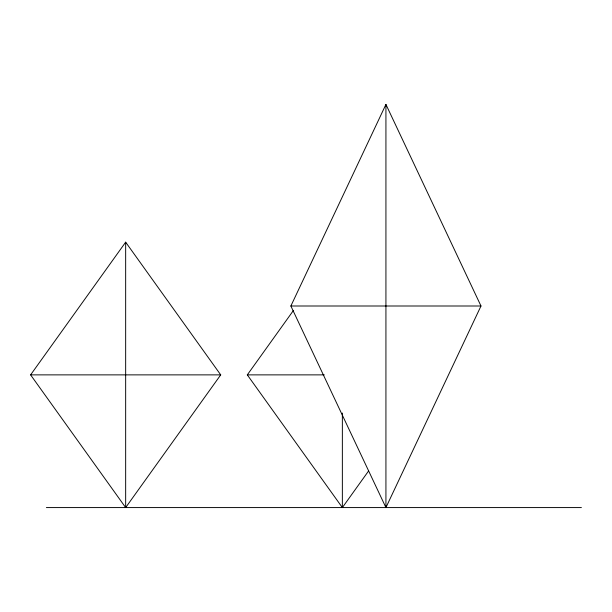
<?xml version="1.0" encoding="UTF-8"?>
<svg xmlns="http://www.w3.org/2000/svg" width="612" height="612" viewBox="0 0 612 612"><rect width="100%" height="100%" fill="white"/><g stroke="black" fill="none" stroke-linecap="round" stroke-linejoin="round"><path stroke-width="0.92" d="M290.868 306L385.927 104.422L480.986 306L385.927 507.577L290.868 306L480.986 306M30.6 374.873L125.659 242.168L220.718 374.873L125.659 507.577L30.6 374.873L220.718 374.873M368.485 471.102L342.36 507.577L247.302 374.873L293.439 310.46M247.302 374.873L324.299 374.873M46.374 507.577L581.4 507.577M385.927 104.422L385.927 507.577M342.36 413.062L342.36 507.577M125.659 242.168L125.659 507.577"/></g></svg>
